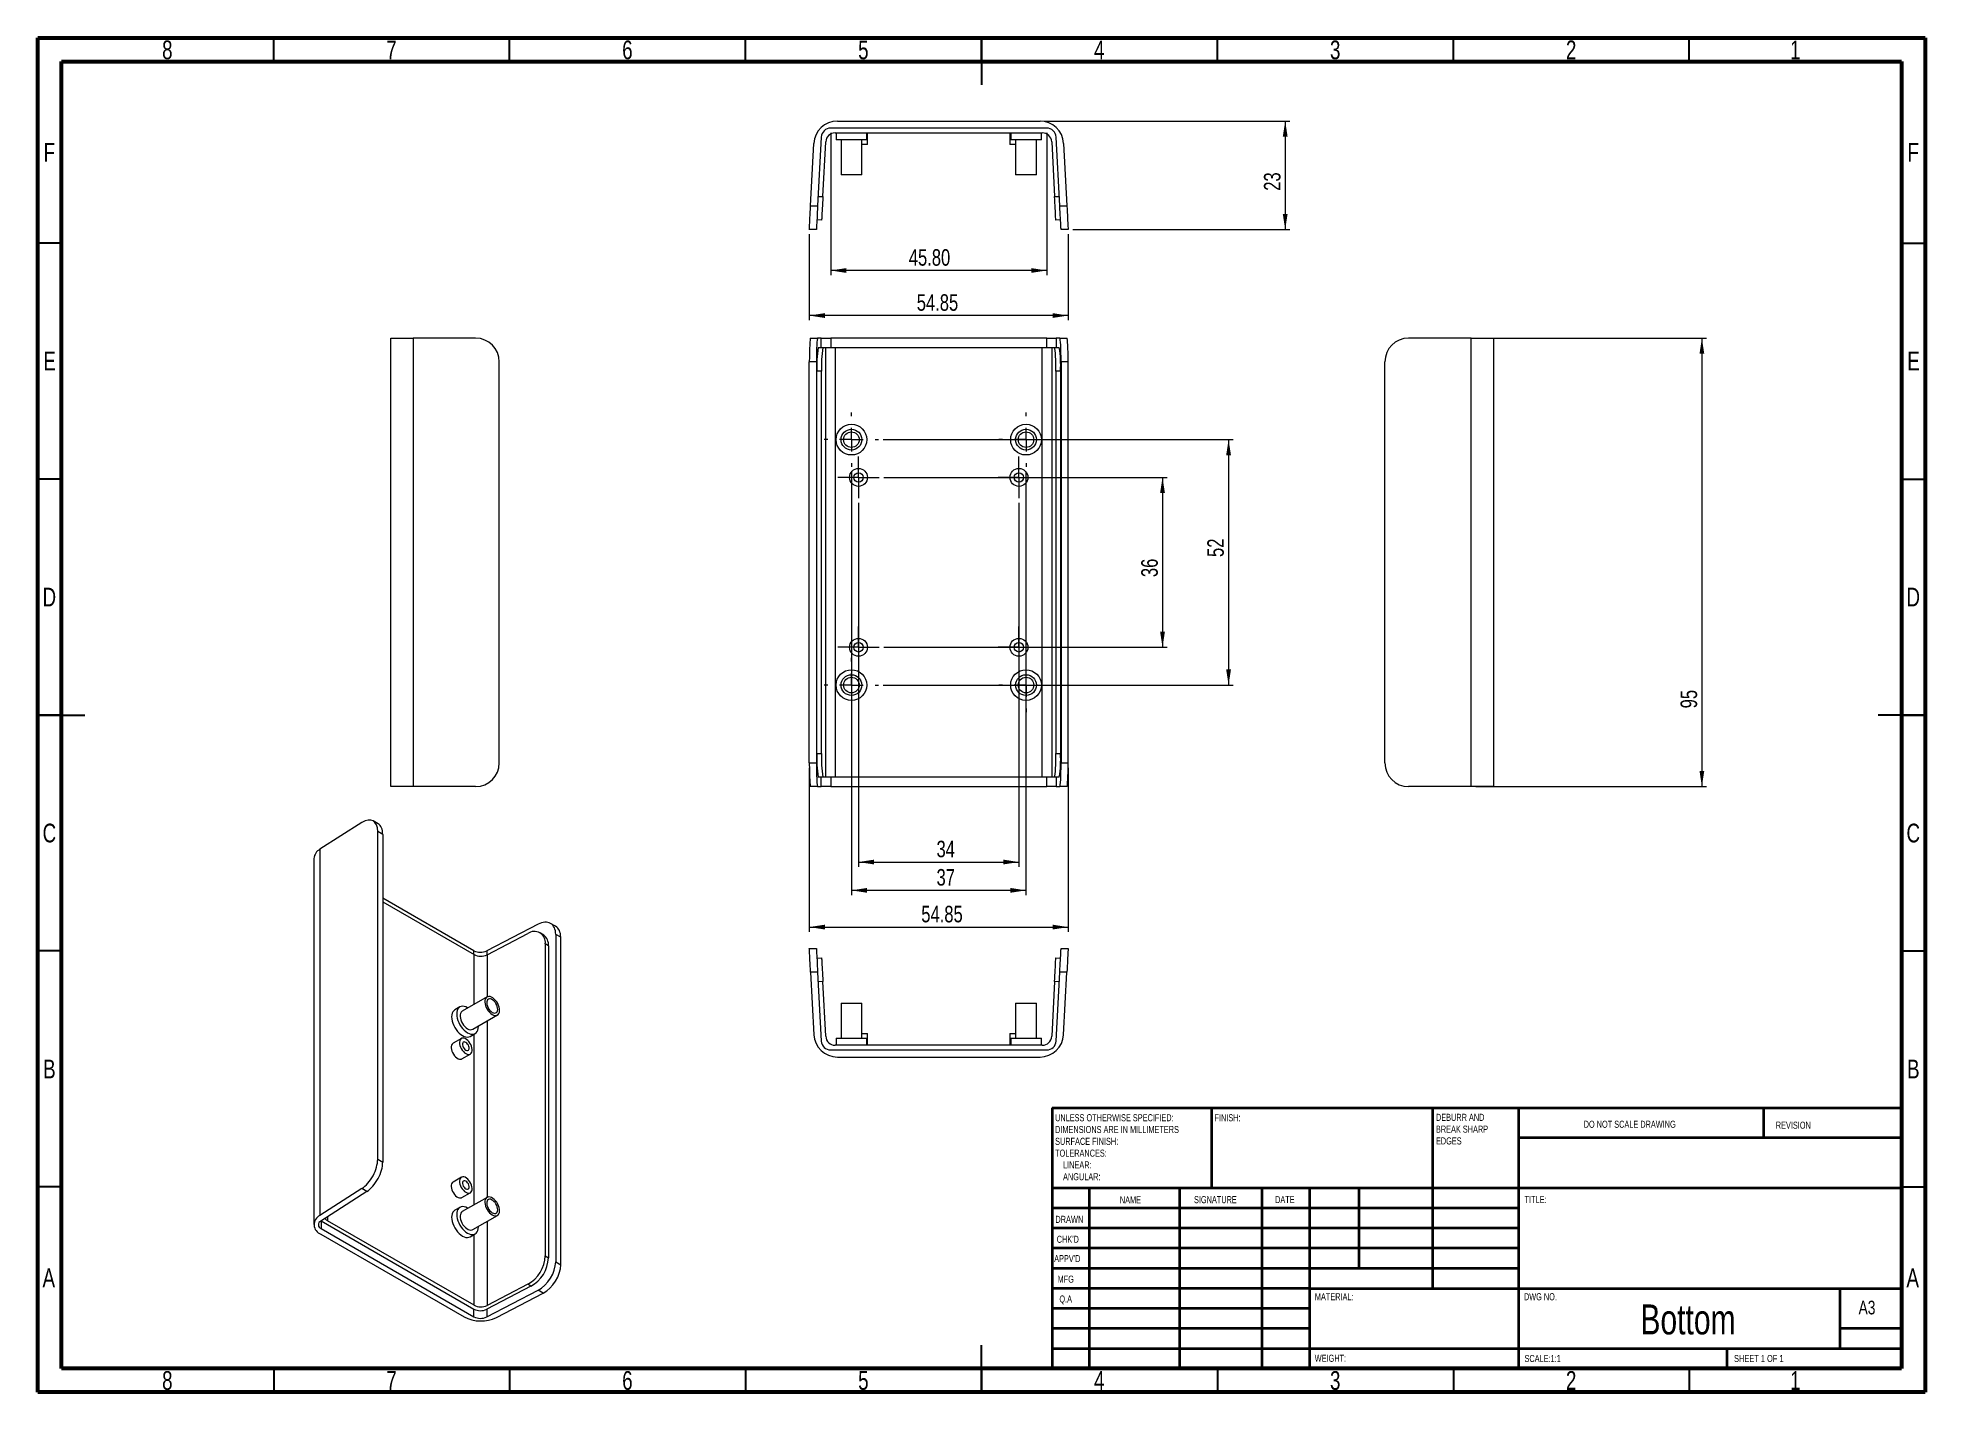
# Model space of a CAD drawing. Header units: millimetres. Extents: x 15 to 415, y 5 to 292.
import ezdxf

# ---------------------------------------------------------------- set-up
doc = ezdxf.new("R2010")
doc.units = ezdxf.units.MM
doc.styles.add('SLDTEXTSTYLE0', font='TXT', dxfattribs={"width": 0.75})
doc.styles.add('SLDTEXTSTYLE1', font='TXT', dxfattribs={"width": 0.686449})
doc.styles.add('SLDTEXTSTYLE2', font='TXT', dxfattribs={"width": 0.6875})
doc.dimstyles.new('SLDDIMSTYLE0', dxfattribs={"dimtxt": 3.5, "dimasz": 3.302, "dimexe": 0, "dimexo": 0.0625, "dimgap": 0.875, "dimtad": 1, "dimrnd": 1e-09, "dimzin": 12, "dimdsep": 46, "dimtxsty": 'SLDTEXTSTYLE0', "dimsah": 1, "dimcen": 0.09, "dimadec": 0, "dimazin": 3, "dimtfac": 1, "dimtofl": 0, "dimtmove": 0, "dimatfit": 3, "dimfxl": 0, "dimfrac": 2, "dimtolj": 1, "dimtzin": 12, "dimarcsym": 0})
doc.dimstyles.new('SLDDIMSTYLE1', dxfattribs={"dimtxt": 3.5, "dimasz": 3.302, "dimexe": 0, "dimexo": 0.0625, "dimgap": 0.875, "dimtad": 1, "dimrnd": 1e-09, "dimzin": 4, "dimdsep": 46, "dimtxsty": 'SLDTEXTSTYLE0', "dimsah": 1, "dimcen": 0.09, "dimadec": 0, "dimazin": 1, "dimtfac": 1, "dimtofl": 0, "dimtmove": 0, "dimatfit": 3, "dimfxl": 0, "dimfrac": 2, "dimtolj": 1, "dimtzin": 12, "dimarcsym": 0})

# ---------------------------------------------------------------- blocks, each defined once
blk = doc.blocks.new('SW_NOTE_0')
at = {"color": 0, "linetype": 'Continuous', "lineweight": 0, "char_height": 1.5, "attachment_point": 1, "style": 'SLDTEXTSTYLE0'}
for s, insert in [('UNLESS OTHERWISE SPECIFIED:', (0, 1.93)), ('SURFACE FINISH:', (0, -3.07)), ('DIMENSIONS ARE IN MILLIMETERS', (0, -0.57)), ('TOLERANCES:', (0, -5.57)), ('ANGULAR:', (1.69, -10.57)), ('LINEAR:', (1.69, -8.07))]:
    blk.add_mtext(s, dxfattribs=dict(at, insert=insert))
blk = doc.blocks.new('SW_NOTE_1')
at = {"color": 0, "linetype": 'Continuous', "lineweight": 0, "char_height": 1.5, "attachment_point": 1, "style": 'SLDTEXTSTYLE0'}
for s, insert in [('DEBURR AND', (0, 1.93)), ('BREAK SHARP', (0, -0.57)), ('EDGES', (0, -3.07))]:
    blk.add_mtext(s, dxfattribs=dict(at, insert=insert))
blk = doc.blocks.new('_D')
at = {"color": 7, "linetype": 'Continuous', "lineweight": 0}
for p, q in [((187.43, 200.09), (187.43, 110.34)), ((224.43, 200.09), (224.43, 110.34)), ((224.43, 111.34), (187.43, 111.34))]:
    blk.add_line(p, q, dxfattribs=at)
for points in [[(187.43, 111.34), (190.74, 110.84), (190.74, 111.85)], [(224.43, 111.34), (221.13, 111.85), (221.13, 110.84)]]:
    blk.add_solid(points, dxfattribs=at)
at = {"color": 7, "linetype": 'Continuous', "lineweight": 0, "insert": (205.47, 115.86), "char_height": 3.5, "attachment_point": 1, "style": 'SLDTEXTSTYLE0'}
blk.add_mtext('37', dxfattribs=at)
blk = doc.blocks.new('_D_1')
at = {"color": 7, "linetype": 'Continuous', "lineweight": 0}
for p, q in [((188.93, 193.44), (188.93, 116.34)), ((222.93, 193.44), (222.93, 116.34)), ((188.93, 117.34), (222.93, 117.34))]:
    blk.add_line(p, q, dxfattribs=at)
for points in [[(188.93, 117.34), (192.24, 116.84), (192.24, 117.85)], [(222.93, 117.34), (219.63, 117.85), (219.63, 116.84)]]:
    blk.add_solid(points, dxfattribs=at)
at = {"color": 7, "linetype": 'Continuous', "lineweight": 0, "insert": (205.47, 121.86), "char_height": 3.5, "attachment_point": 1, "style": 'SLDTEXTSTYLE0'}
blk.add_mtext('34', dxfattribs=at)
blk = doc.blocks.new('_D_2')
at = {"color": 7, "linetype": 'Continuous', "lineweight": 0}
for p, q in [((194.18, 206.84), (268.36, 206.84)), ((267.36, 206.84), (267.36, 154.84)), ((194.18, 154.84), (268.36, 154.84))]:
    blk.add_line(p, q, dxfattribs=at)
for points in [[(267.36, 206.84), (266.85, 203.54), (267.87, 203.54)], [(267.36, 154.84), (267.87, 158.15), (266.85, 158.15)]]:
    blk.add_solid(points, dxfattribs=at)
at = {"color": 7, "linetype": 'Continuous', "lineweight": 0, "insert": (262.85, 181.98), "char_height": 3.5, "attachment_point": 1, "rotation": 90, "style": 'SLDTEXTSTYLE0'}
blk.add_mtext('52', dxfattribs=at)
blk = doc.blocks.new('_D_3')
at = {"color": 7, "linetype": 'Continuous', "lineweight": 0}
for p, q in [((194.33, 198.84), (254.36, 198.84)), ((253.36, 198.84), (253.36, 162.84)), ((194.33, 162.84), (254.36, 162.84))]:
    blk.add_line(p, q, dxfattribs=at)
for points in [[(253.36, 198.84), (252.85, 195.54), (253.87, 195.54)], [(253.36, 162.84), (253.87, 166.15), (252.85, 166.15)]]:
    blk.add_solid(points, dxfattribs=at)
at = {"color": 7, "linetype": 'Continuous', "lineweight": 0, "insert": (248.85, 177.72), "char_height": 3.5, "attachment_point": 1, "rotation": 90, "style": 'SLDTEXTSTYLE0'}
blk.add_mtext('36', dxfattribs=at)
blk = doc.blocks.new('_D_4')
at = {"color": 7, "linetype": 'Continuous', "lineweight": 0}
for p, q in [((178.51, 137.34), (178.51, 102.56)), ((233.36, 137.34), (233.36, 102.56)), ((178.51, 103.56), (233.36, 103.56))]:
    blk.add_line(p, q, dxfattribs=at)
for points in [[(178.51, 103.56), (181.81, 103.05), (181.81, 104.07)], [(233.36, 103.56), (230.06, 104.07), (230.06, 103.05)]]:
    blk.add_solid(points, dxfattribs=at)
at = {"color": 7, "linetype": 'Continuous', "lineweight": 0, "insert": (202.24, 108.07), "char_height": 3.5, "attachment_point": 1, "style": 'SLDTEXTSTYLE0'}
blk.add_mtext('54.85', dxfattribs=at)
blk = doc.blocks.new('SW_CENTERMARKSYMBOL_0')
at = {"color": 0, "linetype": 'Continuous', "lineweight": 0}
for p, q in [((0, 5), (0, 5.75)), ((-5, 0), (-5.75, 0)), ((0, 0), (-2.5, 0)), ((0, 0), (0, 2.5)), ((0, 0), (0, -2.5)), ((0, 0), (2.5, 0)), ((5, 0), (5.75, 0)), ((0, -5), (0, -5.75))]:
    blk.add_line(p, q, dxfattribs=at)
blk = doc.blocks.new('SW_CENTERMARKSYMBOL_1')
at = {"color": 0, "linetype": 'Continuous', "lineweight": 0}
for p, q in [((0, 5), (0, 5.75)), ((-5, 0), (-5.75, 0)), ((0, 0), (-2.5, 0)), ((0, 0), (0, 2.5)), ((0, 0), (0, -2.5)), ((0, 0), (2.5, 0)), ((5, 0), (5.75, 0)), ((0, -5), (0, -5.75))]:
    blk.add_line(p, q, dxfattribs=at)
blk = doc.blocks.new('SW_CENTERMARKSYMBOL_2')
at = {"color": 0, "linetype": 'Continuous', "lineweight": 0}
for p, q in [((0, 5), (0, 5.75)), ((-5, 0), (-5.75, 0)), ((0, 0), (-2.5, 0)), ((0, 0), (0, 2.5)), ((0, 0), (0, -2.5)), ((0, 0), (2.5, 0)), ((5, 0), (5.75, 0)), ((0, -5), (0, -5.75))]:
    blk.add_line(p, q, dxfattribs=at)
blk = doc.blocks.new('SW_CENTERMARKSYMBOL_3')
at = {"color": 0, "linetype": 'Continuous', "lineweight": 0}
for p, q in [((0, 5), (0, 5.75)), ((-5, 0), (-5.75, 0)), ((0, 0), (-2.5, 0)), ((0, 0), (0, 2.5)), ((0, 0), (0, -2.5)), ((0, 0), (2.5, 0)), ((5, 0), (5.75, 0)), ((0, -5), (0, -5.75))]:
    blk.add_line(p, q, dxfattribs=at)
blk = doc.blocks.new('SW_CENTERMARKSYMBOL_4')
at = {"color": 0, "linetype": 'Continuous', "lineweight": 0}
for p, q in [((0, 2.5), (0, 4.4)), ((-2.5, 0), (-4.4, 0)), ((0, 0), (-2.5, 0)), ((0, 0), (0, 2.5)), ((0, 0), (0, -2.5)), ((0, 0), (2.5, 0)), ((2.5, 0), (4.4, 0)), ((0, -2.5), (0, -4.4))]:
    blk.add_line(p, q, dxfattribs=at)
blk = doc.blocks.new('SW_CENTERMARKSYMBOL_5')
at = {"color": 0, "linetype": 'Continuous', "lineweight": 0}
for p, q in [((0, 2.5), (0, 4.4)), ((-2.5, 0), (-4.4, 0)), ((0, 0), (-2.5, 0)), ((0, 0), (0, 2.5)), ((0, 0), (0, -2.5)), ((0, 0), (2.5, 0)), ((2.5, 0), (4.4, 0)), ((0, -2.5), (0, -4.4))]:
    blk.add_line(p, q, dxfattribs=at)
blk = doc.blocks.new('SW_CENTERMARKSYMBOL_6')
at = {"color": 0, "linetype": 'Continuous', "lineweight": 0}
for p, q in [((0, 2.5), (0, 4.4)), ((-2.5, 0), (-4.4, 0)), ((0, 0), (-2.5, 0)), ((0, 0), (0, 2.5)), ((0, 0), (0, -2.5)), ((0, 0), (2.5, 0)), ((2.5, 0), (4.4, 0)), ((0, -2.5), (0, -4.4))]:
    blk.add_line(p, q, dxfattribs=at)
blk = doc.blocks.new('SW_CENTERMARKSYMBOL_7')
at = {"color": 0, "linetype": 'Continuous', "lineweight": 0}
for p, q in [((0, 2.5), (0, 4.4)), ((-2.5, 0), (-4.4, 0)), ((0, 0), (-2.5, 0)), ((0, 0), (0, 2.5)), ((0, 0), (0, -2.5)), ((0, 0), (2.5, 0)), ((2.5, 0), (4.4, 0)), ((0, -2.5), (0, -4.4))]:
    blk.add_line(p, q, dxfattribs=at)
blk = doc.blocks.new('_D_5')
at = {"color": 7, "linetype": 'Continuous', "lineweight": 0}
for p, q in [((319.74, 228.34), (368.66, 228.34)), ((367.66, 228.34), (367.66, 133.34)), ((319.74, 133.34), (368.66, 133.34))]:
    blk.add_line(p, q, dxfattribs=at)
for points in [[(367.66, 228.34), (367.16, 225.04), (368.17, 225.04)], [(367.66, 133.34), (368.17, 136.65), (367.16, 136.65)]]:
    blk.add_solid(points, dxfattribs=at)
at = {"color": 7, "linetype": 'Continuous', "lineweight": 0, "insert": (363.15, 149.91), "char_height": 3.5, "attachment_point": 1, "rotation": 90, "style": 'SLDTEXTSTYLE0'}
blk.add_mtext('95', dxfattribs=at)
blk = doc.blocks.new('_D_6')
at = {"color": 7, "linetype": 'Continuous', "lineweight": 0}
for p, q in [((228.41, 274.35), (280.36, 274.35)), ((279.36, 274.35), (279.36, 251.35)), ((234.36, 251.35), (280.36, 251.35))]:
    blk.add_line(p, q, dxfattribs=at)
for points in [[(279.36, 274.35), (278.85, 271.05), (279.87, 271.05)], [(279.36, 251.35), (279.87, 254.66), (278.85, 254.66)]]:
    blk.add_solid(points, dxfattribs=at)
at = {"color": 7, "linetype": 'Continuous', "lineweight": 0, "insert": (274.85, 259.58), "char_height": 3.5, "attachment_point": 1, "rotation": 90, "style": 'SLDTEXTSTYLE0'}
blk.add_mtext('23', dxfattribs=at)
blk = doc.blocks.new('_D_7')
at = {"color": 7, "linetype": 'Continuous', "lineweight": 0}
for p, q in [((183.04, 271.85), (183.04, 241.69)), ((228.83, 271.85), (228.83, 241.69)), ((228.83, 242.69), (183.04, 242.69))]:
    blk.add_line(p, q, dxfattribs=at)
for points in [[(183.04, 242.69), (186.34, 242.18), (186.34, 243.19)], [(228.83, 242.69), (225.53, 243.19), (225.53, 242.18)]]:
    blk.add_solid(points, dxfattribs=at)
at = {"color": 7, "linetype": 'Continuous', "lineweight": 0, "insert": (199.59, 247.2), "char_height": 3.5, "attachment_point": 1, "style": 'SLDTEXTSTYLE0'}
blk.add_mtext('45.80', dxfattribs=at)
blk = doc.blocks.new('_D_8')
at = {"color": 7, "linetype": 'Continuous', "lineweight": 0}
for p, q in [((178.51, 250.35), (178.51, 232.14)), ((233.36, 250.35), (233.36, 232.14)), ((233.36, 233.14), (178.51, 233.14))]:
    blk.add_line(p, q, dxfattribs=at)
for points in [[(178.51, 233.14), (181.81, 232.63), (181.81, 233.65)], [(233.36, 233.14), (230.06, 233.65), (230.06, 232.63)]]:
    blk.add_solid(points, dxfattribs=at)
at = {"color": 7, "linetype": 'Continuous', "lineweight": 0, "insert": (201.28, 237.65), "char_height": 3.5, "attachment_point": 1, "style": 'SLDTEXTSTYLE0'}
blk.add_mtext('54.85', dxfattribs=at)

msp = doc.modelspace()

# ---------------------------------------------------------------- linework, layer by layer
at = {"color": 7, "linetype": 'Continuous', "lineweight": 60}
for p, q in [((15, 5), (15, 292)), ((15, 292), (415, 292)), ((415, 292), (415, 5)), ((20, 10), (20, 287)), ((20, 287), (410, 287)), ((410, 287), (410, 10)), ((410, 10), (20, 10)), ((415, 5), (15, 5))]:
    msp.add_line(p, q, dxfattribs=at)
at = {"color": 7, "linetype": 'Continuous', "lineweight": 30}
for p, q in [((65, 287), (65, 292)), ((115, 287), (115, 292)), ((165, 287), (165, 292)), ((215, 292), (215, 282)), ((215, 287), (215, 292)), ((265, 287), (265, 292)), ((315, 287), (315, 292)), ((365, 287), (365, 292)), ((20, 248.5), (15, 248.5)), ((410, 248.5), (415, 248.5)), ((20, 198.5), (15, 198.5)), ((410, 198.5), (415, 198.5)), ((15, 148.5), (25, 148.5)), ((20, 148.5), (15, 148.5)), ((415, 148.5), (405, 148.5)), ((410, 148.5), (415, 148.5)), ((20, 98.5), (15, 98.5)), ((410, 98.5), (415, 98.5)), ((20, 48.5), (15, 48.5)), ((410, 48.5), (415, 48.5)), ((215, 5), (215, 15)), ((65, 10), (65, 5)), ((115, 10), (115, 5)), ((165, 10), (165, 5)), ((215, 10), (215, 5)), ((265, 10), (265, 5)), ((315, 10), (315, 5)), ((365, 10), (365, 5))]:
    msp.add_line(p, q, dxfattribs=at)
at = {"color": 7, "linetype": 'Continuous', "lineweight": 15}
for p, q in [((228.833, 272.854), (183.037, 272.854)), ((184.46, 274.354), (227.41, 274.354)), ((178.772, 256.354), (179.467, 269.615)), ((181.039, 270.958), (180.274, 256.354)), ((181.38, 258.344), (181.988, 269.958)), ((183.986, 271.854), (227.884, 271.854)), ((184.185, 271.854), (184.185, 270.354)), ((190.685, 270.354), (184.185, 270.354)), ((185.235, 270.354), (185.235, 262.954)), ((189.635, 262.954), (189.635, 270.354)), ((190.835, 269.354), (189.635, 269.354)), ((190.685, 270.354), (190.685, 271.854)), ((190.835, 269.354), (190.835, 271.854)), ((221.035, 271.854), (221.035, 269.354)), ((222.235, 269.354), (221.035, 269.354)), ((221.185, 271.854), (221.185, 270.354)), ((227.685, 270.354), (221.185, 270.354)), ((222.235, 270.354), (222.235, 262.954)), ((226.635, 262.954), (226.635, 270.354)), ((227.685, 270.354), (227.685, 271.854)), ((229.881, 269.958), (230.49, 258.344)), ((231.596, 256.354), (230.83, 270.958)), ((232.403, 269.615), (233.098, 256.354)), ((189.635, 262.954), (185.235, 262.954)), ((226.635, 262.954), (222.235, 262.954)), ((178.772, 256.354), (180.274, 256.354)), ((180.381, 258.396), (181.38, 258.344)), ((230.49, 258.344), (231.489, 258.396)), ((231.596, 256.354), (233.098, 256.354)), ((181.118, 253.351), (180.119, 253.403)), ((231.75, 253.403), (230.752, 253.351)), ((180.012, 251.354), (178.51, 251.354)), ((233.36, 251.354), (231.858, 251.354)), ((89.802, 133.344), (89.802, 228.344)), ((89.802, 228.344), (94.54, 228.344)), ((94.54, 228.344), (94.54, 133.344)), ((107.802, 228.344), (94.54, 228.344)), ((178.772, 228.344), (180.274, 228.344)), ((181.039, 228.344), (180.274, 228.344)), ((181.039, 226.344), (181.039, 228.344)), ((181.039, 228.344), (183.037, 228.344)), ((183.037, 228.344), (183.037, 226.344)), ((228.833, 228.344), (183.037, 228.344)), ((228.833, 226.344), (228.833, 228.344)), ((228.833, 228.344), (230.83, 228.344)), ((230.83, 228.344), (230.83, 226.344)), ((231.596, 228.344), (230.83, 228.344)), ((231.596, 228.344), (233.098, 228.344)), ((318.743, 228.344), (305.482, 228.344)), ((318.743, 133.344), (318.743, 228.344)), ((318.743, 228.344), (323.482, 228.344)), ((323.482, 228.344), (323.482, 133.344)), ((180.381, 226.344), (181.38, 226.344)), ((181.38, 226.344), (181.988, 226.344)), ((181.988, 135.344), (181.988, 226.344)), ((181.988, 226.344), (183.986, 226.344)), ((183.986, 226.344), (183.986, 135.344)), ((183.986, 226.344), (227.884, 226.344)), ((227.884, 135.344), (227.884, 226.344)), ((227.884, 226.344), (229.881, 226.344)), ((229.881, 226.344), (229.881, 135.344)), ((229.881, 226.344), (230.49, 226.344)), ((230.49, 226.344), (231.489, 226.344)), ((112.802, 138.344), (112.802, 223.344)), ((180.012, 223.344), (178.51, 223.344)), ((178.51, 138.344), (178.51, 223.344)), ((180.012, 223.344), (180.012, 138.344)), ((180.119, 140.344), (180.119, 221.344)), ((181.118, 221.344), (180.119, 221.344)), ((181.118, 140.344), (181.118, 221.344)), ((230.752, 221.344), (230.752, 140.344)), ((231.75, 221.344), (230.752, 221.344)), ((231.75, 221.344), (231.75, 140.344)), ((231.858, 223.344), (231.858, 138.344)), ((233.36, 223.344), (231.858, 223.344)), ((233.36, 138.344), (233.36, 223.344)), ((300.482, 138.344), (300.482, 223.344)), ((180.119, 140.344), (181.118, 140.344)), ((230.752, 140.344), (231.75, 140.344)), ((178.51, 138.344), (180.012, 138.344)), ((231.858, 138.344), (233.36, 138.344)), ((94.54, 133.344), (89.802, 133.344)), ((107.802, 133.344), (94.54, 133.344)), ((180.274, 133.344), (178.772, 133.344)), ((180.274, 133.344), (181.039, 133.344)), ((181.38, 135.344), (180.381, 135.344)), ((181.039, 133.344), (181.039, 135.344)), ((183.037, 133.344), (181.039, 133.344)), ((181.988, 135.344), (181.38, 135.344)), ((183.986, 135.344), (181.988, 135.344)), ((183.037, 135.344), (183.037, 133.344)), ((183.037, 133.344), (228.833, 133.344)), ((227.884, 135.344), (183.986, 135.344)), ((229.881, 135.344), (227.884, 135.344)), ((228.833, 133.344), (228.833, 135.344)), ((230.83, 133.344), (228.833, 133.344)), ((230.49, 135.344), (229.881, 135.344)), ((231.489, 135.344), (230.49, 135.344)), ((230.83, 135.344), (230.83, 133.344)), ((230.83, 133.344), (231.596, 133.344)), ((233.098, 133.344), (231.596, 133.344)), ((318.743, 133.344), (305.482, 133.344)), ((323.482, 133.344), (318.743, 133.344)), ((83.687, 125.734), (74.801, 120.037)), ((87.117, 125.444), (86.055, 126.057)), ((74.801, 120.037), (74.801, 42.465)), ((87.037, 54.393), (87.037, 123.799)), ((88.099, 123.186), (87.037, 123.799)), ((88.099, 123.186), (88.099, 53.78)), ((73.516, 118.105), (73.516, 40.534)), ((107.418, 98.563), (88.099, 109.716)), ((88.099, 108.899), (107.454, 97.726)), ((121.039, 104.171), (110.17, 98.522)), ((124.732, 103.73), (123.67, 104.343)), ((110.207, 97.684), (118.849, 102.177)), ((122.217, 101.874), (121.548, 102.303)), ((122.565, 100.025), (122.565, 33.886)), ((123.234, 99.596), (122.565, 100.025)), ((124.76, 102.022), (124.76, 32.616)), ((125.822, 101.409), (124.76, 102.022)), ((125.822, 32.003), (125.822, 101.409)), ((123.234, 99.596), (123.234, 33.457)), ((178.51, 99.023), (180.012, 99.023)), ((180.119, 96.974), (181.118, 97.026)), ((230.752, 97.026), (231.75, 96.974)), ((231.858, 99.023), (233.36, 99.023)), ((180.274, 94.023), (178.772, 94.023)), ((178.772, 94.023), (179.467, 80.761)), ((180.274, 94.023), (181.039, 79.418)), ((181.38, 92.033), (180.381, 91.98)), ((181.988, 80.418), (181.38, 92.033)), ((230.49, 92.033), (229.881, 80.418)), ((231.489, 91.98), (230.49, 92.033)), ((230.83, 79.418), (231.596, 94.023)), ((233.098, 94.023), (231.596, 94.023)), ((232.403, 80.761), (233.098, 94.023)), ((110.208, 88.75), (104.976, 85.729)), ((104.451, 86.638), (103.39, 86.026)), ((107.176, 81.918), (112.408, 84.939)), ((185.235, 87.423), (185.235, 80.023)), ((185.235, 87.423), (187.435, 87.423)), ((187.435, 87.423), (189.635, 87.423)), ((189.635, 80.023), (189.635, 87.423)), ((222.235, 87.423), (222.235, 80.023)), ((222.235, 87.423), (224.435, 87.423)), ((224.435, 87.423), (226.635, 87.423)), ((226.635, 80.023), (226.635, 87.423)), ((106.64, 80.397), (107.701, 81.009)), ((184.185, 80.023), (184.185, 78.523)), ((184.185, 80.023), (190.685, 80.023)), ((189.635, 81.023), (190.835, 81.023)), ((190.685, 78.523), (190.685, 80.023)), ((190.835, 78.523), (190.835, 81.023)), ((221.035, 81.023), (221.035, 78.523)), ((221.035, 81.023), (222.235, 81.023)), ((221.185, 80.023), (221.185, 78.523)), ((221.185, 80.023), (227.685, 80.023)), ((227.685, 78.523), (227.685, 80.023)), ((104.772, 79.957), (103.004, 78.937)), ((104.904, 75.646), (106.672, 76.666)), ((183.037, 77.523), (228.833, 77.523)), ((227.884, 78.523), (183.986, 78.523)), ((184.46, 76.023), (227.41, 76.023)), ((87.037, 54.393), (88.099, 53.78)), ((83.687, 48.163), (74.801, 42.465)), ((84.749, 47.549), (83.687, 48.163)), ((104.772, 50.562), (103.004, 49.541)), ((84.749, 47.549), (74.963, 41.275)), ((104.451, 44.178), (103.39, 43.566)), ((104.904, 46.25), (106.672, 47.271)), ((110.208, 46.29), (104.976, 43.269)), ((75.035, 41.319), (107.418, 22.625)), ((75.035, 41.319), (75.035, 39.686)), ((107.454, 23.421), (76.413, 41.34)), ((107.176, 39.458), (112.408, 42.479)), ((74.981, 38.493), (105.351, 20.961)), ((75.035, 39.686), (107.418, 20.992)), ((106.64, 37.937), (107.701, 38.549)), ((122.565, 33.886), (123.234, 33.457)), ((124.76, 32.616), (125.822, 32.003)), ((119.519, 27.443), (110.17, 22.583)), ((110.17, 20.95), (121.039, 26.6)), ((118.849, 27.872), (110.207, 23.379)), ((112.232, 20.857), (122.101, 25.986)), ((119.519, 27.443), (118.849, 27.872)), ((122.101, 25.986), (121.039, 26.6)), ((107.418, 20.992), (107.418, 22.625)), ((110.17, 22.583), (110.17, 20.95))]:
    msp.add_line(p, q, dxfattribs=at)
at = {"color": 8, "linetype": 'Continuous', "lineweight": 15}
for p, q in [((107.418, 97.747), (107.418, 98.563)), ((107.454, 87.16), (107.454, 97.726)), ((110.17, 98.522), (110.17, 97.666)), ((110.207, 97.684), (110.207, 88.749)), ((107.454, 44.699), (107.454, 80.867)), ((110.207, 83.668), (110.207, 46.288)), ((76.413, 42.205), (76.413, 41.34)), ((110.207, 41.208), (110.207, 23.379)), ((107.454, 23.421), (107.454, 38.407))]:
    msp.add_line(p, q, dxfattribs=at)
at = {"color": 7, "linetype": 'Continuous', "lineweight": 40}
for p, q in [((230, 65.25), (410, 65.25)), ((230, 65.25), (230, 10)), ((263.8, 48.25), (263.8, 65.25)), ((310.6, 65.25), (310.6, 27)), ((328.8, 65.25), (328.8, 10)), ((380.8, 58.875), (380.8, 65.25)), ((410, 58.875), (328.8, 58.875)), ((410, 48.25), (230, 48.25)), ((237.8, 48.25), (237.8, 10)), ((256.991, 48.25), (256.991, 10)), ((274.399, 48.25), (274.399, 10)), ((284.6, 10), (284.6, 48.25)), ((295, 31.25), (295, 48.25)), ((328.8, 44), (230, 44)), ((328.8, 39.75), (230, 39.75)), ((328.8, 35.5), (230, 35.5)), ((328.8, 31.25), (230, 31.25)), ((284.6, 27), (230, 27)), ((284.6, 27), (410, 27)), ((397, 14.25), (397, 27)), ((284.6, 22.75), (230, 22.75)), ((284.6, 18.5), (230, 18.5)), ((410, 18.5), (397, 18.5)), ((230, 14.25), (410, 14.25)), ((373, 10), (373, 14.25))]:
    msp.add_line(p, q, dxfattribs=at)
at = {"color": 7, "linetype": 'Continuous', "lineweight": 15, "flags": 128}
for points in [[(178.51, 251.354), (178.512, 251.396), (178.519, 251.524), (178.53, 251.734), (178.545, 252.024), (178.564, 252.387), (178.587, 252.818), (178.612, 253.31), (178.641, 253.854), (178.672, 254.44), (178.704, 255.06), (178.738, 255.701), (178.772, 256.354)], [(180.274, 256.354), (180.24, 255.701), (180.206, 255.06), (180.174, 254.44), (180.143, 253.854), (180.114, 253.31), (180.089, 252.818), (180.066, 252.387), (180.047, 252.024), (180.032, 251.734), (180.021, 251.524), (180.014, 251.396), (180.012, 251.354)], [(181.38, 258.344), (181.346, 257.692), (181.312, 257.052), (181.28, 256.433), (181.249, 255.847), (181.22, 255.304), (181.195, 254.813), (181.172, 254.383), (181.153, 254.02), (181.138, 253.731), (181.127, 253.521), (181.12, 253.394), (181.118, 253.351)], [(230.752, 253.351), (230.75, 253.394), (230.743, 253.521), (230.732, 253.731), (230.717, 254.02), (230.698, 254.383), (230.675, 254.813), (230.649, 255.304), (230.621, 255.847), (230.59, 256.433), (230.558, 257.052), (230.524, 257.692), (230.49, 258.344)], [(231.858, 251.354), (231.856, 251.396), (231.849, 251.524), (231.838, 251.734), (231.823, 252.024), (231.804, 252.387), (231.781, 252.818), (231.755, 253.31), (231.727, 253.854), (231.696, 254.44), (231.664, 255.06), (231.63, 255.701), (231.596, 256.354)], [(233.098, 256.354), (233.132, 255.701), (233.166, 255.06), (233.198, 254.44), (233.229, 253.854), (233.257, 253.31), (233.283, 252.818), (233.306, 252.387), (233.325, 252.024), (233.34, 251.734), (233.351, 251.524), (233.358, 251.396), (233.36, 251.354)], [(178.772, 94.023), (178.738, 94.676), (178.704, 95.317), (178.672, 95.937), (178.641, 96.523), (178.612, 97.067), (178.587, 97.559), (178.564, 97.99), (178.545, 98.353), (178.53, 98.643), (178.519, 98.853), (178.512, 98.98), (178.51, 99.023)], [(180.012, 99.023), (180.014, 98.98), (180.021, 98.853), (180.032, 98.643), (180.047, 98.353), (180.066, 97.99), (180.089, 97.559), (180.114, 97.067), (180.143, 96.523), (180.174, 95.937), (180.206, 95.317), (180.24, 94.676), (180.274, 94.023)], [(181.118, 97.026), (181.12, 96.983), (181.127, 96.856), (181.138, 96.646), (181.153, 96.357), (181.172, 95.994), (181.195, 95.563), (181.22, 95.072), (181.249, 94.529), (181.28, 93.944), (181.312, 93.325), (181.346, 92.684), (181.38, 92.033)], [(230.49, 92.033), (230.524, 92.684), (230.558, 93.325), (230.59, 93.944), (230.621, 94.529), (230.649, 95.072), (230.675, 95.563), (230.698, 95.994), (230.717, 96.357), (230.732, 96.646), (230.743, 96.856), (230.75, 96.983), (230.752, 97.026)], [(231.596, 94.023), (231.63, 94.676), (231.664, 95.317), (231.696, 95.937), (231.727, 96.523), (231.755, 97.067), (231.781, 97.559), (231.804, 97.99), (231.823, 98.353), (231.838, 98.643), (231.849, 98.853), (231.856, 98.98), (231.858, 99.023)], [(233.36, 99.023), (233.358, 98.98), (233.351, 98.853), (233.34, 98.643), (233.325, 98.353), (233.306, 97.99), (233.283, 97.559), (233.257, 97.067), (233.229, 96.523), (233.198, 95.937), (233.166, 95.317), (233.132, 94.676), (233.098, 94.023)], [(111.308, 85.048), (111.603, 84.91), (111.886, 84.843), (112.149, 84.848), (112.382, 84.924), (112.575, 85.071), (112.723, 85.281), (112.82, 85.548), (112.862, 85.862), (112.848, 86.211), (112.778, 86.583), (112.655, 86.965), (112.484, 87.342), (112.27, 87.701), (112.021, 88.03), (111.747, 88.315), (111.456, 88.547), (111.16, 88.718), (110.87, 88.821), (110.595, 88.853), (110.347, 88.812), (110.133, 88.699), (109.961, 88.52), (109.838, 88.281), (109.768, 87.989), (109.754, 87.656), (109.796, 87.294), (109.893, 86.915), (110.041, 86.534), (110.235, 86.164), (110.467, 85.819), (110.73, 85.51), (111.014, 85.25), (111.308, 85.048)], [(111.308, 85.497), (111.559, 85.384), (111.798, 85.339), (112.014, 85.364), (112.198, 85.459), (112.339, 85.618), (112.432, 85.835), (112.473, 86.099), (112.46, 86.398), (112.392, 86.717), (112.274, 87.043), (112.111, 87.359), (111.91, 87.652), (111.681, 87.906), (111.434, 88.111), (111.182, 88.257), (110.936, 88.336), (110.707, 88.346), (110.506, 88.286), (110.343, 88.158), (110.224, 87.969), (110.157, 87.727), (110.143, 87.444), (110.184, 87.133), (110.277, 86.808), (110.419, 86.485), (110.602, 86.179), (110.818, 85.904), (111.057, 85.673), (111.308, 85.497)], [(103.39, 86.026), (103.39, 86.026), (103.156, 85.844), (102.967, 85.598), (102.829, 85.293), (102.745, 84.937), (102.717, 84.538), (102.745, 84.107), (102.829, 83.653), (102.967, 83.189), (103.156, 82.725), (103.39, 82.273), (103.664, 81.844), (103.972, 81.449), (104.305, 81.097), (104.656, 80.798), (105.015, 80.558), (105.375, 80.383), (105.725, 80.277), (106.058, 80.245), (106.366, 80.285), (106.64, 80.397)], [(106.172, 86.419), (106.076, 86.477), (105.716, 86.652), (105.366, 86.757), (105.032, 86.79), (104.725, 86.75), (104.451, 86.638), (104.216, 86.457), (104.028, 86.21), (103.89, 85.905), (103.806, 85.549), (103.778, 85.15), (103.806, 84.719), (103.89, 84.265), (104.028, 83.801), (104.216, 83.337), (104.451, 82.885), (104.725, 82.456), (105.032, 82.061), (105.366, 81.71), (105.716, 81.41), (106.076, 81.17), (106.076, 81.17)], [(104.976, 85.729), (104.9, 85.679), (104.728, 85.5), (104.606, 85.26), (104.536, 84.968), (104.522, 84.635), (104.564, 84.273), (104.661, 83.894), (104.808, 83.513), (105.002, 83.143), (105.235, 82.798), (105.498, 82.49), (105.781, 82.23), (106.076, 82.027)], [(105.722, 76.76), (105.993, 76.636), (106.252, 76.58), (106.49, 76.595), (106.696, 76.681), (106.862, 76.833), (106.982, 77.046), (107.05, 77.31), (107.064, 77.616), (107.023, 77.95), (106.928, 78.299), (106.785, 78.648), (106.597, 78.984), (106.374, 79.292), (106.124, 79.56), (105.858, 79.777), (105.586, 79.934), (105.32, 80.024), (105.07, 80.045), (104.847, 79.994), (104.66, 79.875), (104.516, 79.691), (104.422, 79.451), (104.38, 79.165), (104.394, 78.844), (104.462, 78.5), (104.582, 78.149), (104.748, 77.805), (104.955, 77.482), (105.192, 77.192), (105.452, 76.948), (105.722, 76.76)], [(106.076, 81.17), (106.435, 80.995), (106.786, 80.89), (107.119, 80.857), (107.426, 80.897), (107.701, 81.009), (107.935, 81.19), (108.123, 81.437), (108.261, 81.742), (108.345, 82.098), (108.374, 82.497), (108.372, 82.609)], [(103.004, 78.937), (102.981, 78.922), (102.814, 78.77), (102.694, 78.557), (102.626, 78.293), (102.613, 77.987), (102.654, 77.653), (102.748, 77.304), (102.892, 76.955), (103.079, 76.619), (103.302, 76.311), (103.552, 76.043), (103.818, 75.826), (104.09, 75.669), (104.357, 75.579), (104.606, 75.558), (104.829, 75.609), (104.904, 75.646)], [(105.722, 77.495), (105.921, 77.413), (106.104, 77.404), (106.257, 77.469), (106.365, 77.601), (106.422, 77.792), (106.422, 78.024), (106.365, 78.28), (106.257, 78.538), (106.104, 78.778), (105.921, 78.98), (105.722, 79.128), (105.523, 79.21), (105.34, 79.219), (105.188, 79.155), (105.079, 79.022), (105.022, 78.832), (105.022, 78.6), (105.079, 78.344), (105.188, 78.086), (105.34, 77.846), (105.523, 77.643), (105.722, 77.495)], [(103.004, 49.541), (102.981, 49.527), (102.814, 49.375), (102.694, 49.162), (102.626, 48.897), (102.613, 48.592), (102.654, 48.258), (102.748, 47.909), (102.892, 47.559), (103.079, 47.224), (103.302, 46.916), (103.552, 46.648), (103.818, 46.431), (104.09, 46.274), (104.357, 46.183), (104.606, 46.163), (104.829, 46.213), (104.904, 46.25)], [(105.722, 47.365), (105.993, 47.241), (106.252, 47.185), (106.49, 47.2), (106.696, 47.285), (106.862, 47.437), (106.982, 47.65), (107.05, 47.915), (107.064, 48.22), (107.023, 48.554), (106.928, 48.903), (106.785, 49.253), (106.597, 49.588), (106.374, 49.896), (106.124, 50.164), (105.858, 50.381), (105.586, 50.538), (105.32, 50.629), (105.07, 50.649), (104.847, 50.599), (104.66, 50.479), (104.516, 50.296), (104.422, 50.056), (104.38, 49.77), (104.394, 49.448), (104.462, 49.105), (104.582, 48.754), (104.748, 48.41), (104.955, 48.086), (105.192, 47.796), (105.452, 47.553), (105.722, 47.365)], [(105.722, 48.1), (105.921, 48.018), (106.104, 48.009), (106.257, 48.073), (106.365, 48.206), (106.422, 48.396), (106.422, 48.628), (106.365, 48.884), (106.257, 49.143), (106.104, 49.383), (105.921, 49.585), (105.722, 49.733), (105.523, 49.815), (105.34, 49.824), (105.188, 49.76), (105.079, 49.627), (105.022, 49.437), (105.022, 49.204), (105.079, 48.948), (105.188, 48.69), (105.34, 48.45), (105.523, 48.248), (105.722, 48.1)], [(106.172, 43.959), (106.076, 44.017), (105.716, 44.192), (105.366, 44.297), (105.032, 44.33), (104.725, 44.29), (104.451, 44.178), (104.216, 43.997), (104.028, 43.75), (103.89, 43.445), (103.806, 43.089), (103.778, 42.69), (103.806, 42.259), (103.89, 41.805), (104.028, 41.341), (104.216, 40.877), (104.451, 40.425), (104.725, 39.996), (105.032, 39.601), (105.366, 39.25), (105.716, 38.95), (106.076, 38.71), (106.435, 38.535), (106.786, 38.43), (107.119, 38.397), (107.426, 38.437), (107.701, 38.549), (107.935, 38.73), (108.123, 38.977), (108.261, 39.282), (108.345, 39.638), (108.374, 40.037), (108.372, 40.149)], [(111.308, 42.588), (111.603, 42.45), (111.886, 42.383), (112.149, 42.387), (112.382, 42.464), (112.575, 42.611), (112.723, 42.821), (112.82, 43.088), (112.862, 43.402), (112.848, 43.751), (112.778, 44.123), (112.655, 44.505), (112.484, 44.882), (112.27, 45.241), (112.021, 45.569), (111.747, 45.855), (111.456, 46.087), (111.16, 46.258), (110.87, 46.361), (110.595, 46.392), (110.347, 46.351), (110.133, 46.239), (109.961, 46.06), (109.838, 45.82), (109.768, 45.529), (109.754, 45.196), (109.796, 44.833), (109.893, 44.455), (110.041, 44.074), (110.235, 43.704), (110.467, 43.359), (110.73, 43.05), (111.014, 42.79), (111.308, 42.588)], [(111.308, 43.037), (111.559, 42.924), (111.798, 42.879), (112.014, 42.904), (112.198, 42.999), (112.339, 43.158), (112.432, 43.375), (112.473, 43.639), (112.46, 43.938), (112.392, 44.257), (112.274, 44.583), (112.111, 44.899), (111.91, 45.191), (111.681, 45.446), (111.434, 45.651), (111.182, 45.796), (110.936, 45.876), (110.707, 45.886), (110.506, 45.826), (110.343, 45.698), (110.224, 45.509), (110.157, 45.267), (110.143, 44.984), (110.184, 44.673), (110.277, 44.348), (110.419, 44.025), (110.602, 43.719), (110.818, 43.444), (111.057, 43.213), (111.308, 43.037)], [(103.39, 43.566), (103.39, 43.566), (103.156, 43.384), (102.967, 43.138), (102.829, 42.833), (102.745, 42.477), (102.717, 42.078), (102.745, 41.646), (102.829, 41.193), (102.967, 40.728), (103.156, 40.265), (103.39, 39.813), (103.664, 39.384), (103.972, 38.989), (104.305, 38.637), (104.656, 38.338), (105.015, 38.097), (105.375, 37.923), (105.725, 37.817), (106.058, 37.784), (106.366, 37.824), (106.64, 37.937)], [(104.976, 43.269), (104.808, 43.137), (104.661, 42.927), (104.564, 42.66), (104.522, 42.346), (104.536, 41.997), (104.606, 41.625), (104.728, 41.243), (104.9, 40.866), (105.114, 40.507), (105.363, 40.178), (105.637, 39.893), (105.928, 39.661), (106.224, 39.49), (106.514, 39.387), (106.789, 39.355), (107.037, 39.396), (107.176, 39.458)]]:
    msp.add_lwpolyline(points, dxfattribs=at)
at = {"color": 7, "linetype": 'Continuous', "lineweight": 15}
for centre, radius in [((187.435, 206.844), 3.25), ((187.435, 206.844), 2.2), ((187.435, 206.844), 1.65), ((224.435, 206.844), 3.25), ((224.435, 206.844), 2.2), ((224.435, 206.844), 1.65), ((188.935, 198.844), 1.9), ((222.935, 198.844), 1.9), ((188.935, 198.844), 1), ((222.935, 198.844), 1), ((188.935, 162.844), 1.9), ((222.935, 162.844), 1.9), ((188.935, 162.844), 1), ((222.935, 162.844), 1), ((187.435, 154.844), 3.25), ((187.435, 154.844), 2.2), ((187.435, 154.844), 1.65), ((224.435, 154.844), 3.25), ((224.435, 154.844), 2.2), ((224.435, 154.844), 1.65)]:
    msp.add_circle(centre, radius, dxfattribs=at)
for centre, radius, start, end in [((184.46, 269.354), 5, 90, 177), ((183.037, 270.854), 2, 90, 177), ((227.41, 269.354), 5, 3, 90), ((228.833, 270.854), 2, 3, 90), ((183.986, 269.854), 2, 90, 177), ((227.884, 269.854), 2, 3, 90), ((107.802, 223.344), 5, 0, 90), ((305.482, 223.344), 5, 90, 180), ((204.2, 222.591), 24.113, 171.04481, 182.96341), ((205.198, 222.591), 24.113, 171.04481, 182.96341), ((206.671, 222.591), 24.113, 357.03659, 8.95519), ((207.67, 222.591), 24.113, 357.03659, 8.95519), ((204.2, 139.098), 24.113, 177.03661, 188.95517), ((205.198, 139.098), 24.113, 177.03661, 188.95517), ((206.671, 139.098), 24.113, 351.04483, 2.96339), ((207.67, 139.098), 24.113, 351.04483, 2.96339), ((107.802, 138.344), 5, 270, 0), ((305.482, 138.344), 5, 180, 270), ((75.918, 117.901), 2.411, 117.62441, 175.13219), ((120.245, 100.303), 2.336, 353.17849, 126.68225), ((120.653, 99.81), 2.59, 355.26871, 52.85366), ((108.836, 101.315), 3.096, 242.73836, 295.52952), ((108.872, 100.478), 3.096, 242.73836, 295.52949), ((106.715, 82.874), 1.061, 232.94061, 295.74895), ((184.46, 81.023), 5, 183, 270), ((183.986, 80.523), 2, 183, 270), ((227.41, 81.023), 5, 270, 357), ((227.884, 80.523), 2, 270, 357), ((183.037, 79.523), 2, 183, 270), ((228.833, 79.523), 2, 270, 357), ((75.723, 40.517), 2.156, 115.3238, 249.87052), ((75.332, 40.496), 0.862, 115.3238, 249.87052), ((76.966, 42.41), 1.204, 206.64965, 242.64877), ((115.219, 34.27), 7.356, 299.57291, 357.0087), ((115.888, 33.841), 7.356, 299.5729, 357.00871), ((108.896, 27.841), 7.74, 242.73836, 295.52952), ((108.836, 25.377), 3.096, 242.73836, 295.52952), ((108.836, 23.744), 3.096, 242.73836, 295.52952), ((108.872, 26.173), 3.096, 242.73836, 295.52949)]:
    msp.add_arc(centre, radius, start, end, dxfattribs=at)
for centre, major_axis, ratio, start_param, end_param in [((178.772, 223.344), (0, 5), 0.0524078, 0, 1.5707963), ((180.274, 223.344), (0, 5), 0.0524078, 0, 1.5707963), ((231.596, 223.344), (0, 5), 0.0524078, 4.712389, 6.2831853), ((233.098, 223.344), (0, 5), 0.0524078, 4.712389, 6.2831853), ((178.772, 138.344), (0, 5), 0.0524078, 1.5707963, 3.1415927), ((180.274, 138.344), (0, 5), 0.0524078, 1.5707963, 3.1415927), ((231.596, 138.344), (0, 5), 0.0524078, 3.1415927, 4.712389), ((233.098, 138.344), (0, 5), 0.0524078, 3.1415927, 4.712389), ((83.687, 121.651), (2.312, 4.437), 0.5464088, 5.4741295, 7.0449258), ((84.749, 121.038), (2.312, 4.437), 0.5464088, 5.4741295, 6.2596089), ((121.039, 100.088), (2.706, 4.209), 0.6067611, 5.5267757, 7.0975721), ((122.101, 99.475), (2.706, 4.209), 0.6067611, 5.5267757, 6.3122552), ((83.687, 52.245), (2.312, 4.437), 0.5464088, 3.9033331, 5.4741295), ((84.749, 51.632), (2.312, 4.437), 0.5464088, 3.9033331, 5.4741295), ((121.039, 30.682), (2.706, 4.209), 0.6067611, 3.9559794, 5.5267757), ((122.101, 30.069), (2.706, 4.209), 0.6067611, 3.9559794, 5.5267757)]:
    msp.add_ellipse(centre, major_axis=major_axis, ratio=ratio, start_param=start_param, end_param=end_param, dxfattribs=at)

# ---------------------------------------------------------------- block references
at = {"color": 7, "linetype": 'Continuous', "lineweight": 0}
for name, p in [('SW_CENTERMARKSYMBOL_0', (187.435, 206.844)), ('SW_CENTERMARKSYMBOL_3', (224.435, 206.844)), ('SW_CENTERMARKSYMBOL_4', (188.935, 198.844)), ('SW_CENTERMARKSYMBOL_5', (222.935, 198.844)), ('SW_CENTERMARKSYMBOL_7', (188.935, 162.844)), ('SW_CENTERMARKSYMBOL_6', (222.935, 162.844)), ('SW_CENTERMARKSYMBOL_2', (187.435, 154.844)), ('SW_CENTERMARKSYMBOL_1', (224.435, 154.844)), ('SW_NOTE_1', (311.309, 62.069)), ('SW_NOTE_0', (230.594, 61.987))]:
    msp.add_blockref(name, p, dxfattribs=at)

# ---------------------------------------------------------------- texts
for s, insert, char_height, attachment_point, style in [('8', (42.46, 291.417), 3.969, 2, 'SLDTEXTSTYLE0'), ('7', (89.96, 291.417), 3.969, 2, 'SLDTEXTSTYLE0'), ('6', (139.96, 291.417), 3.969, 2, 'SLDTEXTSTYLE0'), ('5', (189.96, 291.417), 3.969, 2, 'SLDTEXTSTYLE0'), ('4', (239.96, 291.417), 3.969, 2, 'SLDTEXTSTYLE0'), ('3', (289.96, 291.417), 3.969, 2, 'SLDTEXTSTYLE0'), ('2', (339.96, 291.417), 3.969, 2, 'SLDTEXTSTYLE0'), ('1', (387.46, 291.417), 3.969, 2, 'SLDTEXTSTYLE0'), ('F', (17.458, 269.725), 3.969, 2, 'SLDTEXTSTYLE0'), ('F', (412.458, 269.725), 3.969, 2, 'SLDTEXTSTYLE0'), ('E', (17.508, 225.475), 3.969, 2, 'SLDTEXTSTYLE0'), ('E', (412.508, 225.475), 3.969, 2, 'SLDTEXTSTYLE0'), ('D', (17.453, 175.475), 3.969, 2, 'SLDTEXTSTYLE0'), ('D', (412.453, 175.475), 3.969, 2, 'SLDTEXTSTYLE0'), ('C', (17.459, 125.475), 3.969, 2, 'SLDTEXTSTYLE0'), ('C', (412.459, 125.475), 3.969, 2, 'SLDTEXTSTYLE0'), ('B', (17.471, 75.475), 3.969, 2, 'SLDTEXTSTYLE0'), ('B', (412.471, 75.475), 3.969, 2, 'SLDTEXTSTYLE0'), ('FINISH:', (264.371, 63.919), 1.5, 1, 'SLDTEXTSTYLE0'), ('DO NOT SCALE DRAWING', (342.615, 62.533), 1.5, 1, 'SLDTEXTSTYLE0'), ('REVISION', (383.328, 62.335), 1.5, 1, 'SLDTEXTSTYLE0'), ('NAME', (244.322, 46.501), 1.5, 1, 'SLDTEXTSTYLE0'), ('SIGNATURE', (260.034, 46.562), 1.5, 1, 'SLDTEXTSTYLE0'), ('DATE', (277.215, 46.576), 1.5, 1, 'SLDTEXTSTYLE0'), ('TITLE:', (330.09, 46.576), 1.5, 1, 'SLDTEXTSTYLE0'), ('DRAWN', (230.643, 42.385), 1.5, 1, 'SLDTEXTSTYLE1'), ("CHK'D", (230.939, 38.162), 1.5, 1, 'SLDTEXTSTYLE0'), ("APPV'D", (230.402, 34.066), 1.5, 1, 'SLDTEXTSTYLE0'), ('A', (17.34, 31.225), 3.969, 2, 'SLDTEXTSTYLE0'), ('MFG', (231.124, 29.716), 1.5, 1, 'SLDTEXTSTYLE0'), ('A', (412.34, 31.225), 3.969, 2, 'SLDTEXTSTYLE0'), ('Q.A', (231.509, 25.505), 1.5, 1, 'SLDTEXTSTYLE0'), ('MATERIAL:', (285.646, 25.986), 1.5, 1, 'SLDTEXTSTYLE0'), ('DWG NO.', (329.953, 25.986), 1.5, 1, 'SLDTEXTSTYLE0'), ('A3', (400.871, 24.406), 2.9104, 1, 'SLDTEXTSTYLE0'), ('Bottom', (364.724, 23.607), 6.35, 2, 'SLDTEXTSTYLE0'), ('WEIGHT:', (285.618, 12.949), 1.4986, 1, 'SLDTEXTSTYLE0'), ('SCALE:1:1', (330.074, 12.9), 1.5, 1, 'SLDTEXTSTYLE0'), ('SHEET 1 OF 1', (374.478, 12.9), 1.5, 1, 'SLDTEXTSTYLE2'), ('8', (42.46, 9.475), 3.969, 2, 'SLDTEXTSTYLE0'), ('7', (89.96, 9.475), 3.969, 2, 'SLDTEXTSTYLE0'), ('6', (139.96, 9.475), 3.969, 2, 'SLDTEXTSTYLE0'), ('5', (189.96, 9.475), 3.969, 2, 'SLDTEXTSTYLE0'), ('4', (239.96, 9.475), 3.969, 2, 'SLDTEXTSTYLE0'), ('3', (289.96, 9.475), 3.969, 2, 'SLDTEXTSTYLE0'), ('2', (339.96, 9.475), 3.969, 2, 'SLDTEXTSTYLE0'), ('1', (387.46, 9.475), 3.969, 2, 'SLDTEXTSTYLE0')]:
    msp.add_mtext(s, dxfattribs=dict(at, insert=insert, char_height=char_height, attachment_point=attachment_point, style=style))

# ---------------------------------------------------------------- dimensions: what is measured, and where the dimension line sits
for base, p1, p2, dimstyle, picture, middle in [((183.037, 242.687), (228.833, 272.854), (183.037, 272.854), 'SLDDIMSTYLE1', '_D_7', (205.406, 242.687)), ((178.51, 233.139), (233.36, 251.354), (178.51, 251.354), 'SLDDIMSTYLE0', '_D_8', (207.1, 233.139)), ((187.435, 111.344), (224.435, 201.094), (187.435, 201.094), 'SLDDIMSTYLE0', '_D', (208.056, 111.344)), ((222.935, 117.344), (188.935, 194.444), (222.935, 194.444), 'SLDDIMSTYLE0', '_D_1', (208.056, 117.344)), ((233.36, 103.562), (178.51, 138.344), (233.36, 138.344), 'SLDDIMSTYLE0', '_D_4', (208.056, 103.562))]:
    dim = msp.add_linear_dim(base=base, p1=p1, p2=p2, dimstyle=dimstyle, dxfattribs=at)
    dim.commit()
    dim.dimension.update_dxf_attribs({"geometry": picture, "text_midpoint": middle, "dimtype": 160})
for base, p1, p2, picture, middle in [((279.36, 251.354), (227.41, 274.354), (233.36, 251.354), '_D_6', (279.36, 262.162)), ((367.664, 133.344), (318.743, 228.344), (318.743, 133.344), '_D_5', (367.664, 152.493)), ((267.36, 154.844), (193.185, 206.844), (193.185, 154.844), '_D_2', (267.36, 184.565)), ((253.359, 162.844), (193.335, 198.844), (193.335, 162.844), '_D_3', (253.359, 180.31))]:
    dim = msp.add_linear_dim(base=base, p1=p1, p2=p2, angle=90, dimstyle='SLDDIMSTYLE0', dxfattribs=at)
    dim.commit()
    dim.dimension.update_dxf_attribs({"geometry": picture, "text_midpoint": middle, "dimtype": 160})

doc.saveas('drawing.dxf')
